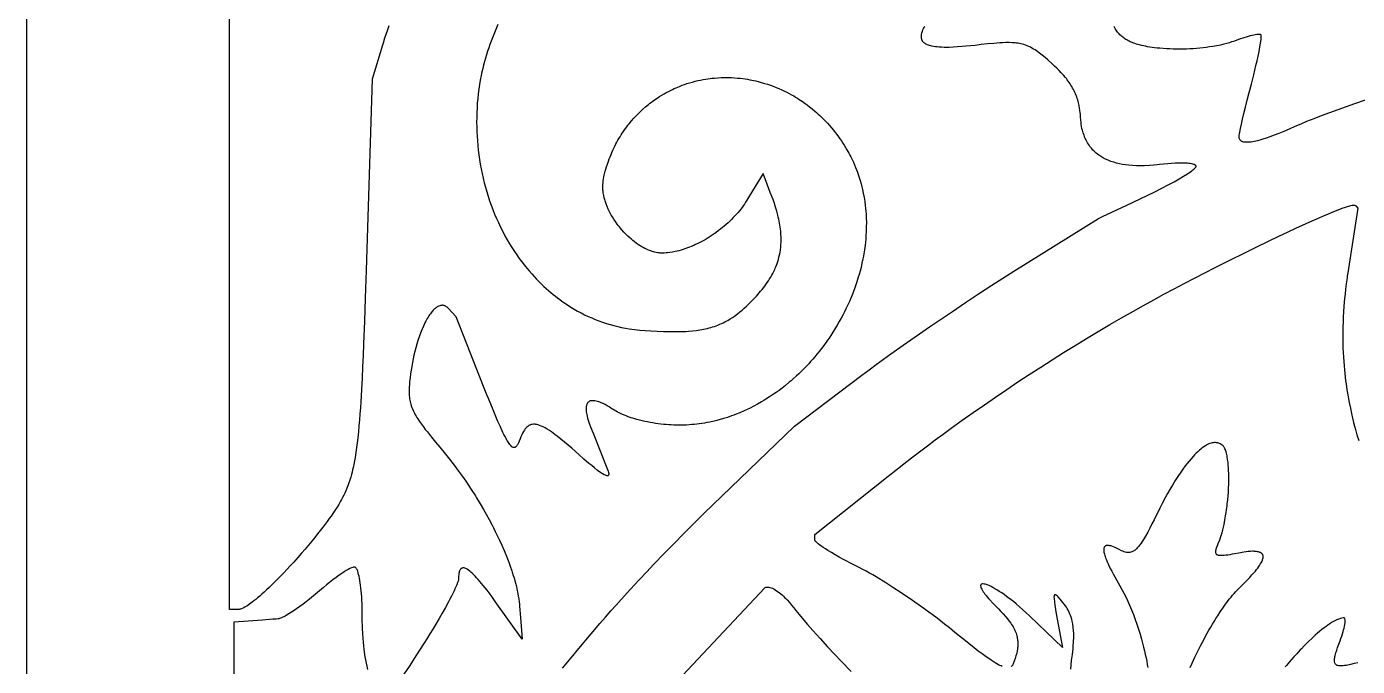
# Model space of a CAD drawing. Extents: x -500 to 500, y -1000 to 1000.
# Drawn here: x -500 to -171.7, y 243.2 to 400.9 of the extents above; entities that cross this region are included whole.
import ezdxf

# ---------------------------------------------------------------- set-up
doc = ezdxf.new("R2010")
doc.units = 0
doc.layers.add('APS_GEOMETR_', color=18, linetype='CONTINUOUS')

msp = doc.modelspace()

# ---------------------------------------------------------------- linework, layer by layer
at = {"layer": 'APS_GEOMETR_'}
msp.add_lwpolyline([(-500, -1000), (500, -1000), (500, 1000), (-500, 1000)], close=True, dxfattribs=at)
for points in [[(-410.64, 401.15), (-411.05, 399.95), (-411.68, 398.07), (-412.06, 396.86), (-412.21, 396.36), (-414.72, 387.99), (-416.21, 340.9), (-416.44, 333.94), (-416.64, 328.3), (-416.85, 322.67), (-416.96, 319.86), (-417.09, 317.04), (-417.23, 314.23), (-417.38, 311.41), (-417.56, 308.44), (-417.66, 306.95), (-417.76, 305.47), (-417.87, 303.98), (-418, 302.5), (-418.14, 301.02), (-418.29, 299.54), (-418.43, 298.32), (-418.59, 297.1), (-418.76, 295.88), (-418.95, 294.66), (-419.17, 293.45), (-419.29, 292.85), (-419.42, 292.24), (-419.56, 291.65), (-419.7, 291.05), (-419.86, 290.46), (-420.03, 289.86), (-420.26, 289.11), (-420.5, 288.4), (-420.75, 287.72), (-421, 287.07), (-421.25, 286.46), (-421.51, 285.89), (-421.77, 285.34), (-422.03, 284.83), (-422.28, 284.35), (-422.53, 283.91), (-423, 283.11), (-423.42, 282.42), (-423.79, 281.86), (-424.49, 280.82), (-424.9, 280.23), (-425.34, 279.6), (-425.83, 278.92), (-426.36, 278.2), (-426.93, 277.45), (-427.54, 276.65), (-428.2, 275.81), (-428.9, 274.93), (-429.65, 274.02), (-430.44, 273.06), (-431.28, 272.07), (-432.16, 271.05), (-433.1, 269.99), (-434.08, 268.89), (-434.94, 267.96), (-435.76, 267.07), (-436.57, 266.22), (-437.34, 265.42), (-438.09, 264.66), (-438.81, 263.94), (-439.5, 263.26), (-440.16, 262.63), (-440.79, 262.04), (-441.39, 261.48), (-441.96, 260.97), (-442.5, 260.5), (-443.01, 260.07), (-443.48, 259.67), (-443.92, 259.32), (-444.33, 259), (-445, 258.5), (-445.35, 258.25), (-445.7, 258.02), (-446.06, 257.8), (-446.43, 257.6), (-446.81, 257.43), (-447.01, 257.35), (-447.21, 257.28), (-447.36, 257.24), (-447.52, 257.21), (-447.68, 257.19), (-447.84, 257.18), (-448.17, 257.18), (-448.5, 257.18), (-449.92, 257.19), (-449.92, 458.35)], [(-383.72, 401.45), (-384.08, 400.64), (-384.42, 399.83), (-384.76, 399.01), (-385.08, 398.19), (-385.4, 397.36), (-385.7, 396.53), (-385.99, 395.7), (-386.26, 394.86), (-386.53, 394.02), (-386.78, 393.18), (-387.02, 392.33), (-387.24, 391.48), (-387.46, 390.63), (-387.65, 389.77), (-387.84, 388.91), (-388.06, 387.78), (-388.25, 386.64), (-388.42, 385.5), (-388.57, 384.35), (-388.7, 383.2), (-388.8, 382.04), (-388.87, 380.88), (-388.93, 379.72), (-388.96, 378.56), (-388.97, 377.4), (-388.96, 376.24), (-388.92, 375.08), (-388.87, 373.92), (-388.79, 372.77), (-388.69, 371.62), (-388.57, 370.47), (-388.43, 369.32), (-388.27, 368.17), (-388.08, 367.02), (-387.87, 365.87), (-387.64, 364.73), (-387.38, 363.59), (-387.1, 362.46), (-386.81, 361.33), (-386.48, 360.21), (-386.14, 359.1), (-385.77, 357.99), (-385.39, 356.9), (-384.98, 355.81), (-384.54, 354.73), (-384.09, 353.66), (-383.61, 352.6), (-383.08, 351.49), (-382.54, 350.41), (-381.98, 349.37), (-381.42, 348.36), (-380.84, 347.38), (-380.25, 346.43), (-379.66, 345.52), (-379.06, 344.63), (-378.46, 343.78), (-377.85, 342.96), (-377.24, 342.17), (-376.62, 341.41), (-376.01, 340.68), (-375.39, 339.97), (-374.78, 339.3), (-374.17, 338.65), (-373.57, 338.03), (-372.97, 337.44), (-372.37, 336.88), (-371.78, 336.34), (-371.2, 335.83), (-370.64, 335.34), (-370.08, 334.87), (-369.53, 334.44), (-368.99, 334.02), (-368.47, 333.63), (-367.97, 333.26), (-367.48, 332.92), (-366.56, 332.29), (-365.71, 331.75), (-364.89, 331.26), (-364.05, 330.78), (-363.2, 330.33), (-362.34, 329.89), (-361.47, 329.48), (-360.58, 329.08), (-359.69, 328.71), (-358.79, 328.36), (-357.88, 328.03), (-356.96, 327.73), (-356.03, 327.45), (-355.1, 327.19), (-354.17, 326.95), (-353.23, 326.75), (-352.28, 326.56), (-351.34, 326.4), (-350.68, 326.31), (-350.01, 326.23), (-349.35, 326.16), (-348.69, 326.1), (-347.36, 326), (-346.03, 325.91), (-344.4, 325.83), (-342.9, 325.77), (-341.53, 325.74), (-340.29, 325.73), (-339.18, 325.73), (-338.21, 325.75), (-337.37, 325.79), (-336.66, 325.83), (-335.74, 325.91), (-334.81, 326.01), (-334.35, 326.08), (-333.9, 326.15), (-333.44, 326.22), (-332.98, 326.31), (-332.53, 326.4), (-332.08, 326.51), (-331.63, 326.62), (-331.18, 326.74), (-330.74, 326.88), (-330.3, 327.02), (-329.86, 327.17), (-329.43, 327.34), (-328.98, 327.53), (-328.54, 327.72), (-328.13, 327.91), (-327.74, 328.11), (-327.38, 328.3), (-327.03, 328.5), (-326.4, 328.88), (-325.85, 329.24), (-325.37, 329.57), (-324.63, 330.13), (-324.06, 330.58), (-323.49, 331.05), (-322.94, 331.53), (-322.4, 332.02), (-321.87, 332.52), (-321.34, 333.03), (-320.83, 333.55), (-320.32, 334.08), (-319.96, 334.47), (-319.6, 334.86), (-319.25, 335.27), (-318.9, 335.67), (-318.56, 336.09), (-318.22, 336.51), (-317.9, 336.93), (-317.58, 337.37), (-317.27, 337.81), (-316.97, 338.25), (-316.69, 338.7), (-316.41, 339.16), (-316.14, 339.62), (-315.89, 340.09), (-315.65, 340.57), (-315.43, 341.05), (-315.29, 341.37), (-315.14, 341.72), (-314.99, 342.12), (-314.83, 342.55), (-314.67, 343.02), (-314.52, 343.52), (-314.38, 344.06), (-314.24, 344.64), (-314.12, 345.25), (-314.02, 345.89), (-313.94, 346.57), (-313.88, 347.29), (-313.86, 347.66), (-313.85, 348.03), (-313.85, 348.42), (-313.85, 348.81), (-313.86, 349.21), (-313.88, 349.62), (-313.91, 350.04), (-313.95, 350.47), (-314.01, 350.97), (-314.07, 351.47), (-314.15, 351.97), (-314.23, 352.46), (-314.33, 352.96), (-314.43, 353.45), (-314.54, 353.95), (-314.66, 354.44), (-314.92, 355.41), (-315.21, 356.38), (-315.52, 357.34), (-315.85, 358.3), (-316.51, 360.06), (-317.18, 361.83), (-318.28, 364.71), (-320.87, 360.43), (-322.28, 358.14), (-322.6, 357.63), (-322.89, 357.19), (-323.19, 356.77), (-323.5, 356.34), (-323.82, 355.93), (-324.15, 355.52), (-324.48, 355.12), (-324.83, 354.72), (-325.18, 354.33), (-325.65, 353.83), (-326.08, 353.4), (-326.51, 352.98), (-326.95, 352.57), (-327.4, 352.17), (-327.86, 351.77), (-328.32, 351.39), (-328.79, 351.01), (-329.27, 350.63), (-329.96, 350.12), (-330.4, 349.81), (-330.82, 349.53), (-331.63, 349), (-332.38, 348.54), (-333.08, 348.15), (-333.7, 347.81), (-334.26, 347.53), (-335.16, 347.09), (-335.41, 346.97), (-336.01, 346.72), (-336.44, 346.55), (-336.96, 346.35), (-337.58, 346.13), (-338.29, 345.89), (-338.53, 345.82), (-339.11, 345.66), (-339.53, 345.56), (-340.03, 345.45), (-340.63, 345.33), (-341.31, 345.22), (-341.78, 345.16), (-342.25, 345.13), (-342.72, 345.1), (-343.19, 345.09), (-343.34, 345.09), (-343.71, 345.11), (-343.97, 345.14), (-344.28, 345.18), (-344.64, 345.24), (-345.06, 345.33), (-345.24, 345.37), (-345.67, 345.51), (-345.98, 345.61), (-346.35, 345.75), (-346.77, 345.92), (-347.24, 346.13), (-347.44, 346.22), (-347.89, 346.46), (-348.21, 346.65), (-348.59, 346.88), (-349.02, 347.16), (-349.51, 347.49), (-350.07, 347.91), (-350.41, 348.18), (-350.79, 348.5), (-351.21, 348.87), (-351.66, 349.28), (-352.14, 349.75), (-352.66, 350.27), (-353.17, 350.84), (-353.48, 351.2), (-353.76, 351.56), (-354.03, 351.9), (-354.29, 352.23), (-354.74, 352.87), (-355.13, 353.46), (-355.46, 354), (-355.74, 354.48), (-356.17, 355.26), (-356.49, 355.92), (-356.78, 356.59), (-357.04, 357.27), (-357.28, 357.96), (-357.37, 358.29), (-357.49, 358.73), (-357.61, 359.29), (-357.74, 359.97), (-357.78, 360.37), (-357.81, 360.63), (-357.82, 360.92), (-357.83, 361.25), (-357.83, 361.61), (-357.82, 362), (-357.79, 362.43), (-357.73, 362.91), (-357.65, 363.39), (-357.57, 363.87), (-357.47, 364.35), (-357.4, 364.64), (-357.23, 365.31), (-357.09, 365.79), (-356.92, 366.37), (-356.71, 367.03), (-356.45, 367.8), (-356.25, 368.33), (-356.04, 368.87), (-355.82, 369.4), (-355.59, 369.92), (-355.36, 370.45), (-355.12, 370.97), (-354.87, 371.48), (-354.62, 372), (-354.37, 372.45), (-354.12, 372.91), (-353.86, 373.35), (-353.59, 373.8), (-353.32, 374.24), (-353.03, 374.67), (-352.75, 375.1), (-352.45, 375.53), (-351.95, 376.2), (-351.64, 376.61), (-351.33, 377), (-350.73, 377.72), (-350.16, 378.36), (-349.64, 378.93), (-349.15, 379.43), (-348.72, 379.85), (-348.01, 380.52), (-347.3, 381.14), (-346.57, 381.75), (-346.2, 382.04), (-345.82, 382.33), (-345.44, 382.62), (-345.06, 382.89), (-344.45, 383.31), (-343.85, 383.7), (-343.28, 384.06), (-342.72, 384.39), (-342.17, 384.69), (-341.65, 384.97), (-341.15, 385.23), (-340.66, 385.46), (-340.2, 385.67), (-339.76, 385.87), (-338.96, 386.2), (-338.26, 386.47), (-337.66, 386.69), (-337.08, 386.88), (-336.49, 387.07), (-335.75, 387.28), (-335.05, 387.47), (-334.36, 387.63), (-333.7, 387.78), (-333.07, 387.9), (-332.47, 388), (-331.89, 388.09), (-331.34, 388.16), (-330.82, 388.22), (-330.32, 388.27), (-329.43, 388.33), (-328.65, 388.37), (-327.99, 388.39), (-327.03, 388.38), (-326.55, 388.37), (-326.07, 388.36), (-325.34, 388.32), (-324.64, 388.26), (-323.96, 388.2), (-323.32, 388.12), (-322.7, 388.04), (-322.12, 387.95), (-321.56, 387.85), (-321.04, 387.75), (-320.08, 387.54), (-319.24, 387.33), (-317.91, 386.96), (-317.21, 386.73), (-316.5, 386.49), (-315.81, 386.24), (-315.11, 385.97), (-314.39, 385.67), (-313.7, 385.36), (-313.04, 385.06), (-312.42, 384.75), (-311.83, 384.45), (-311.27, 384.14), (-310.75, 383.85), (-310.26, 383.56), (-309.8, 383.27), (-309.37, 383), (-308.6, 382.48), (-307.94, 382.02), (-307.4, 381.62), (-306.86, 381.2), (-306.22, 380.7), (-305.5, 380.09), (-305.11, 379.75), (-304.71, 379.39), (-304.28, 378.99), (-303.84, 378.57), (-303.39, 378.12), (-302.92, 377.64), (-302.44, 377.12), (-301.95, 376.58), (-301.45, 376), (-300.94, 375.39), (-300.48, 374.81), (-300.09, 374.31), (-299.72, 373.79), (-299.35, 373.27), (-298.99, 372.74), (-298.63, 372.21), (-298.29, 371.67), (-297.95, 371.12), (-297.62, 370.57), (-297.14, 369.71), (-296.91, 369.27), (-296.68, 368.83), (-296.34, 368.15), (-296.03, 367.49), (-295.74, 366.85), (-295.48, 366.23), (-295.25, 365.63), (-295.03, 365.06), (-294.83, 364.51), (-294.66, 363.99), (-294.35, 363.02), (-294.11, 362.16), (-293.92, 361.4), (-293.76, 360.77), (-293.57, 359.89), (-293.37, 358.82), (-293.21, 357.83), (-293.09, 356.92), (-293, 356.09), (-292.94, 355.35), (-292.89, 354.7), (-292.84, 353.66), (-292.82, 352.69), (-292.83, 351.51), (-292.86, 350.42), (-292.91, 349.43), (-292.98, 348.54), (-293.06, 347.74), (-293.14, 347.03), (-293.28, 345.92), (-293.44, 344.91), (-293.55, 344.29), (-293.66, 343.69), (-293.9, 342.57), (-294.13, 341.56), (-294.37, 340.64), (-294.59, 339.83), (-294.8, 339.12), (-295.15, 337.99), (-295.39, 337.3), (-295.66, 336.51), (-296.01, 335.58), (-296.43, 334.52), (-296.67, 333.94), (-296.93, 333.32), (-297.22, 332.68), (-297.53, 332), (-297.87, 331.3), (-298.23, 330.56), (-298.62, 329.8), (-299.04, 329), (-299.49, 328.18), (-299.98, 327.34), (-300.64, 326.26), (-301.32, 325.19), (-302.02, 324.13), (-302.38, 323.61), (-302.74, 323.09), (-303.33, 322.3), (-303.9, 321.54), (-304.46, 320.82), (-305.01, 320.15), (-305.54, 319.51), (-306.06, 318.91), (-306.56, 318.34), (-307.05, 317.81), (-307.51, 317.32), (-307.95, 316.86), (-308.77, 316.03), (-309.49, 315.34), (-310.11, 314.76), (-310.88, 314.05), (-311.37, 313.62), (-311.85, 313.22), (-312.75, 312.47), (-313.59, 311.81), (-314.37, 311.23), (-315.07, 310.72), (-315.7, 310.28), (-316.71, 309.61), (-317.58, 309.05), (-318.14, 308.71), (-318.67, 308.39), (-319.69, 307.82), (-320.62, 307.31), (-321.48, 306.88), (-322.26, 306.51), (-322.95, 306.19), (-324.06, 305.71), (-324.96, 305.34), (-325.52, 305.13), (-326.06, 304.93), (-327.09, 304.57), (-328.04, 304.28), (-328.9, 304.03), (-329.68, 303.83), (-330.36, 303.66), (-331.46, 303.41), (-332.17, 303.28), (-332.79, 303.17), (-333.41, 303.07), (-334.03, 302.98), (-334.65, 302.9), (-335.28, 302.84), (-335.9, 302.78), (-336.53, 302.73), (-337.16, 302.68), (-337.86, 302.65), (-338.48, 302.64), (-339.09, 302.64), (-339.71, 302.64), (-340.32, 302.66), (-340.94, 302.69), (-341.55, 302.72), (-342.17, 302.77), (-342.78, 302.82), (-343.54, 302.91), (-344.2, 302.99), (-344.85, 303.09), (-345.51, 303.19), (-346.16, 303.31), (-346.82, 303.44), (-347.47, 303.58), (-348.12, 303.72), (-348.76, 303.87), (-349.46, 304.07), (-350.16, 304.27), (-350.86, 304.49), (-351.55, 304.72), (-352.04, 304.91), (-352.52, 305.1), (-353, 305.3), (-353.47, 305.52), (-353.83, 305.7), (-354.19, 305.89), (-354.54, 306.09), (-354.89, 306.29), (-355.83, 306.88), (-356.31, 307.17), (-356.79, 307.45), (-357.28, 307.71), (-357.78, 307.96), (-358.28, 308.18), (-358.54, 308.29), (-358.8, 308.38), (-359.16, 308.5), (-359.49, 308.58), (-359.81, 308.64), (-360.09, 308.67), (-360.35, 308.68), (-360.58, 308.68), (-360.78, 308.65), (-360.94, 308.61), (-361.13, 308.53), (-361.29, 308.43), (-361.44, 308.32), (-361.56, 308.19), (-361.66, 308.04), (-361.74, 307.89), (-361.81, 307.73), (-361.86, 307.57), (-361.9, 307.41), (-361.93, 307.25), (-361.96, 306.94), (-361.96, 306.68), (-361.96, 306.47), (-361.94, 306.24), (-361.91, 305.95), (-361.86, 305.63), (-361.79, 305.26), (-361.7, 304.86), (-361.59, 304.41), (-361.45, 303.92), (-361.29, 303.4), (-361.1, 302.86), (-360.86, 302.22), (-360.26, 300.65), (-358.53, 296.34), (-357.32, 293.34), (-356.67, 291.72), (-356.54, 291.33), (-356.41, 290.94), (-356.38, 290.76), (-356.37, 290.58), (-356.38, 290.47), (-356.4, 290.37), (-356.41, 290.34), (-356.44, 290.29), (-356.51, 290.23), (-356.56, 290.2), (-356.62, 290.17), (-356.75, 290.16), (-356.88, 290.18), (-357.19, 290.29), (-357.49, 290.42), (-357.9, 290.66), (-358.31, 290.91), (-359.12, 291.5), (-359.91, 292.1), (-360.59, 292.66), (-361.26, 293.22), (-362.5, 294.3), (-363.74, 295.38), (-365.51, 296.94), (-366.4, 297.71), (-367.29, 298.47), (-368.2, 299.22), (-369.12, 299.95), (-369.59, 300.3), (-370.06, 300.65), (-370.54, 300.99), (-371.03, 301.32), (-371.57, 301.67), (-372.08, 301.97), (-372.56, 302.22), (-373.01, 302.43), (-373.42, 302.59), (-373.79, 302.71), (-374.11, 302.8), (-374.39, 302.85), (-374.55, 302.86), (-374.75, 302.87), (-374.98, 302.86), (-375.23, 302.83), (-375.36, 302.81), (-375.5, 302.77), (-375.65, 302.73), (-375.79, 302.67), (-375.94, 302.61), (-376.08, 302.53), (-376.23, 302.43), (-376.38, 302.32), (-376.55, 302.17), (-376.75, 301.97), (-376.96, 301.72), (-377.17, 301.43), (-377.4, 301.09), (-377.62, 300.7), (-377.84, 300.26), (-378.06, 299.77), (-378.27, 299.25), (-378.48, 298.73), (-378.64, 298.33), (-378.82, 297.94), (-378.89, 297.81), (-378.97, 297.68), (-379.06, 297.55), (-379.15, 297.43), (-379.28, 297.32), (-379.41, 297.21), (-379.45, 297.19), (-379.55, 297.16), (-379.62, 297.14), (-379.71, 297.13), (-379.81, 297.14), (-379.92, 297.15), (-380.1, 297.24), (-380.27, 297.34), (-380.54, 297.61), (-380.8, 297.9), (-380.96, 298.12), (-381.12, 298.35), (-381.27, 298.58), (-381.42, 298.82), (-381.7, 299.33), (-381.97, 299.83), (-382.23, 300.34), (-382.49, 300.86), (-383.12, 302.21), (-383.73, 303.58), (-384.91, 306.39), (-386.06, 309.21), (-386.43, 310.12), (-387.1, 311.81), (-394.06, 329.39), (-395.97, 331.48), (-396.1, 331.61), (-396.24, 331.73), (-396.38, 331.84), (-396.53, 331.94), (-396.69, 332.03), (-396.85, 332.1), (-397.02, 332.16), (-397.19, 332.2), (-397.3, 332.21), (-397.41, 332.22), (-397.64, 332.2), (-397.86, 332.16), (-398.08, 332.1), (-398.3, 332.02), (-398.51, 331.92), (-398.71, 331.8), (-398.9, 331.68), (-399.03, 331.57), (-399.18, 331.45), (-399.33, 331.32), (-399.49, 331.16), (-399.66, 330.99), (-399.83, 330.8), (-400.01, 330.59), (-400.2, 330.37), (-400.38, 330.12), (-400.57, 329.86), (-400.76, 329.58), (-400.95, 329.28), (-401.15, 328.96), (-401.34, 328.63), (-401.53, 328.27), (-401.72, 327.9), (-401.93, 327.48), (-402.12, 327.05), (-402.5, 326.2), (-402.85, 325.33), (-403.17, 324.45), (-403.47, 323.56), (-403.75, 322.66), (-404, 321.75), (-404.24, 320.84), (-404.45, 319.92), (-404.65, 319), (-404.83, 318.07), (-404.99, 317.14), (-405.14, 316.21), (-405.27, 315.28), (-405.39, 314.35), (-405.5, 313.42), (-405.56, 312.71), (-405.61, 312), (-405.64, 311.29), (-405.64, 310.94), (-405.63, 310.58), (-405.62, 310.22), (-405.59, 309.87), (-405.56, 309.52), (-405.51, 309.17), (-405.46, 308.82), (-405.39, 308.47), (-405.32, 308.13), (-405.23, 307.79), (-405.11, 307.41), (-404.98, 307.03), (-404.83, 306.66), (-404.67, 306.3), (-404.5, 305.94), (-404.32, 305.58), (-404.13, 305.23), (-403.93, 304.88), (-403.72, 304.54), (-403.51, 304.2), (-403.06, 303.53), (-402.59, 302.88), (-402.12, 302.24), (-401.63, 301.6), (-401.13, 300.97), (-400.12, 299.72), (-399.1, 298.48), (-398.06, 297.25), (-396.63, 295.51), (-395.65, 294.27), (-395.05, 293.49), (-394.48, 292.74), (-393.42, 291.32), (-392.48, 290), (-391.64, 288.8), (-390.91, 287.71), (-390.28, 286.75), (-389.29, 285.2), (-389, 284.74), (-388.32, 283.62), (-387.84, 282.81), (-387.27, 281.83), (-386.62, 280.69), (-385.88, 279.37), (-385.23, 278.12), (-384.82, 277.33), (-384.37, 276.44), (-383.88, 275.43), (-383.35, 274.3), (-382.78, 273.06), (-382.18, 271.71), (-382.01, 271.31), (-381.62, 270.35), (-381.36, 269.66), (-381.04, 268.83), (-380.69, 267.85), (-380.3, 266.73), (-380.18, 266.39), (-379.93, 265.56), (-379.75, 264.97), (-379.55, 264.25), (-379.33, 263.41), (-379.08, 262.44), (-379.02, 262.17), (-378.88, 261.51), (-378.79, 261.03), (-378.69, 260.46), (-378.59, 259.79), (-378.48, 259.02), (-378.43, 258.59), (-378.38, 258.04), (-378.15, 255.18), (-377.73, 249.87), (-384.36, 259.18), (-385.41, 260.61), (-386.39, 261.91), (-386.86, 262.52), (-387.32, 263.09), (-387.76, 263.62), (-388.18, 264.12), (-388.59, 264.59), (-388.98, 265.03), (-389.35, 265.42), (-389.71, 265.79), (-390.06, 266.12), (-390.38, 266.41), (-390.69, 266.67), (-390.99, 266.89), (-391.31, 267.11), (-391.49, 267.21), (-391.67, 267.3), (-391.85, 267.37), (-392.04, 267.42), (-392.13, 267.43), (-392.22, 267.44), (-392.32, 267.44), (-392.41, 267.43), (-392.53, 267.41), (-392.63, 267.37), (-392.72, 267.33), (-392.8, 267.27), (-392.87, 267.21), (-392.94, 267.14), (-393.04, 266.99), (-393.12, 266.83), (-393.18, 266.68), (-393.26, 266.44), (-393.3, 266.27), (-393.33, 266.1), (-393.38, 265.75), (-393.41, 265.39), (-393.41, 265.04), (-393.43, 264.77), (-393.47, 264.5), (-393.56, 264.15), (-393.67, 263.81), (-393.88, 263.3), (-394.09, 262.8), (-394.31, 262.3), (-394.53, 261.8), (-394.87, 261.11), (-395.21, 260.43), (-395.56, 259.75), (-395.91, 259.07), (-396.67, 257.68), (-397.45, 256.3), (-398.24, 254.93), (-399.03, 253.56), (-399.76, 252.35), (-400.49, 251.15), (-401.23, 249.96), (-401.98, 248.77), (-403.78, 245.96), (-405.6, 243.15), (-406.91, 241.19)], [(-367.78, 242.7), (-365.66, 245.29), (-363.78, 247.56), (-360.74, 251.16), (-358.55, 253.72), (-357.17, 255.3), (-355.84, 256.81), (-354.56, 258.25), (-353.33, 259.63), (-351.01, 262.18), (-348.9, 264.47), (-347, 266.51), (-345.32, 268.29), (-342.61, 271.11), (-340.27, 273.5), (-337.92, 275.88), (-335.41, 278.36), (-332.88, 280.83), (-310.57, 302.39), (-293.92, 314.99), (-292.15, 316.31), (-290.36, 317.63), (-288.57, 318.93), (-286.78, 320.23), (-283.75, 322.36), (-281.85, 323.69), (-279.68, 325.2), (-277.25, 326.87), (-274.56, 328.71), (-271.59, 330.72), (-268.36, 332.89), (-265.11, 335.02), (-261.85, 337.15), (-259.14, 338.88), (-256.42, 340.6), (-235.56, 353.62), (-234.59, 354.09), (-232.26, 355.18), (-228.58, 356.91), (-223.57, 359.29), (-221.65, 360.22), (-219.9, 361.1), (-218.32, 361.93), (-216.9, 362.7), (-215.64, 363.41), (-214.55, 364.06), (-213.62, 364.65), (-213.22, 364.91), (-212.85, 365.16), (-212.54, 365.39), (-212.27, 365.6), (-212.05, 365.79), (-211.87, 365.95), (-211.63, 366.19), (-211.54, 366.31), (-211.51, 366.37), (-211.48, 366.47), (-211.48, 366.53), (-211.49, 366.59), (-211.51, 366.65), (-211.55, 366.7), (-211.6, 366.76), (-211.67, 366.81), (-211.74, 366.85), (-211.83, 366.9), (-212.04, 366.98), (-212.29, 367.05), (-212.57, 367.11), (-212.89, 367.16), (-213.23, 367.2), (-213.6, 367.23), (-214.05, 367.26), (-214.57, 367.28), (-215.19, 367.28), (-215.88, 367.27), (-216.65, 367.25), (-217.51, 367.2), (-218.45, 367.12), (-219.47, 367.03), (-220.46, 366.91), (-221.07, 366.85), (-221.9, 366.77), (-222.93, 366.69), (-224.17, 366.63), (-225.15, 366.62), (-226.14, 366.63), (-227.12, 366.68), (-228.1, 366.75), (-228.86, 366.85), (-229.62, 366.97), (-230.37, 367.11), (-231.12, 367.28), (-231.8, 367.49), (-232.47, 367.72), (-233.13, 367.97), (-233.78, 368.25), (-234.31, 368.53), (-234.83, 368.84), (-235.33, 369.16), (-235.82, 369.52), (-236.08, 369.73), (-236.39, 370), (-236.73, 370.33), (-236.91, 370.51), (-237.09, 370.71), (-237.28, 370.93), (-237.47, 371.16), (-237.66, 371.42), (-237.86, 371.69), (-238.05, 371.97), (-238.24, 372.28), (-238.43, 372.61), (-238.61, 372.96), (-238.88, 373.55), (-239.12, 374.15), (-239.33, 374.76), (-239.51, 375.38), (-239.62, 375.86), (-239.71, 376.35), (-239.79, 376.83), (-239.86, 377.32), (-239.92, 377.96), (-239.97, 378.6), (-240.02, 379.32), (-240.06, 379.77), (-240.12, 380.28), (-240.2, 380.85), (-240.32, 381.47), (-240.39, 381.8), (-240.47, 382.14), (-240.57, 382.5), (-240.68, 382.87), (-240.8, 383.25), (-240.93, 383.62), (-241.07, 383.99), (-241.23, 384.36), (-241.39, 384.72), (-241.56, 385.08), (-241.74, 385.44), (-241.93, 385.79), (-242.13, 386.14), (-242.34, 386.48), (-242.55, 386.82), (-242.77, 387.15), (-243, 387.48), (-243.24, 387.8), (-243.48, 388.12), (-243.72, 388.43), (-244.22, 389.01), (-244.73, 389.58), (-245.26, 390.14), (-245.8, 390.68), (-246.36, 391.21), (-246.92, 391.72), (-248.07, 392.74), (-248.74, 393.31), (-249.42, 393.88), (-249.77, 394.16), (-250.12, 394.43), (-250.48, 394.69), (-250.84, 394.94), (-251.21, 395.19), (-251.58, 395.42), (-251.96, 395.64), (-252.35, 395.85), (-252.74, 396.04), (-253.14, 396.22), (-253.55, 396.38), (-253.97, 396.51), (-254.32, 396.61), (-254.68, 396.7), (-255.04, 396.78), (-255.4, 396.84), (-255.77, 396.89), (-256.14, 396.93), (-256.51, 396.96), (-256.88, 396.99), (-257.62, 397.01), (-258.37, 397), (-259.11, 396.98), (-259.85, 396.94), (-260.62, 396.89), (-261.39, 396.82), (-262.93, 396.68), (-264.47, 396.51), (-266.01, 396.33), (-268.25, 396.1), (-269.29, 396.02), (-270.33, 395.94), (-271.38, 395.88), (-272.42, 395.84), (-273.04, 395.83), (-273.65, 395.84), (-274.26, 395.85), (-274.87, 395.88), (-275.32, 395.93), (-275.77, 395.98), (-276.22, 396.05), (-276.67, 396.12), (-276.94, 396.19), (-277.21, 396.27), (-277.47, 396.35), (-277.73, 396.45), (-277.93, 396.55), (-278.13, 396.65), (-278.32, 396.77), (-278.5, 396.89), (-278.59, 396.96), (-278.68, 397.04), (-278.79, 397.15), (-278.9, 397.3), (-279.01, 397.49), (-279.07, 397.6), (-279.12, 397.72), (-279.17, 397.86), (-279.21, 398), (-279.24, 398.19), (-279.25, 398.38), (-279.25, 398.57), (-279.24, 398.75), (-279.2, 399.03), (-279.14, 399.3), (-279.07, 399.57), (-278.98, 399.84), (-278.86, 400.15), (-278.72, 400.46), (-278.58, 400.76), (-278.42, 401.06)], [(-169.74, 382.84), (-172.38, 381.91), (-176.49, 380.43), (-180.6, 378.92), (-182.41, 378.22), (-184.21, 377.51), (-185.65, 376.91), (-187.09, 376.28), (-188.51, 375.65), (-189.85, 375.08), (-191.08, 374.58), (-192.21, 374.14), (-193.24, 373.77), (-194.17, 373.44), (-194.99, 373.18), (-195.7, 372.97), (-196.31, 372.81), (-196.7, 372.71), (-197.1, 372.62), (-197.5, 372.55), (-197.9, 372.48), (-198.3, 372.44), (-198.7, 372.41), (-199.1, 372.42), (-199.3, 372.43), (-199.49, 372.45), (-199.56, 372.46), (-199.71, 372.48), (-199.92, 372.53), (-200.03, 372.57), (-200.15, 372.62), (-200.27, 372.68), (-200.39, 372.76), (-200.5, 372.86), (-200.6, 372.97), (-200.69, 373.1), (-200.77, 373.25), (-200.82, 373.43), (-200.86, 373.63), (-200.87, 373.73), (-200.87, 373.85), (-200.84, 374.14), (-200.79, 374.51), (-200.71, 374.95), (-200.52, 375.85), (-200.29, 376.92), (-200, 378.15), (-199.67, 379.55), (-199.29, 381.11), (-198.85, 382.84), (-198.37, 384.73), (-197.83, 386.78), (-197.25, 389.05), (-196.69, 391.33), (-196.43, 392.49), (-196.18, 393.65), (-195.93, 394.81), (-195.7, 395.98), (-195.55, 396.87), (-195.43, 397.77), (-195.4, 398.23), (-195.38, 398.68), (-195.4, 398.78), (-195.42, 398.89), (-195.46, 398.93), (-195.49, 398.96), (-195.6, 399), (-195.71, 399.03), (-195.93, 399.04), (-196.16, 399.03), (-196.52, 398.98), (-196.88, 398.92), (-197.24, 398.86), (-197.6, 398.78), (-198.11, 398.65), (-198.63, 398.52), (-199.14, 398.37), (-199.65, 398.21), (-200.72, 397.84), (-201.79, 397.46), (-202.2, 397.32), (-202.69, 397.16), (-203.26, 396.98), (-203.91, 396.79), (-204.64, 396.6), (-205.45, 396.41), (-206.35, 396.22), (-207.33, 396.05), (-208.14, 395.93), (-208.95, 395.81), (-209.76, 395.72), (-210.58, 395.63), (-211.39, 395.56), (-212.21, 395.5), (-213.03, 395.45), (-213.85, 395.42), (-214.67, 395.4), (-215.49, 395.39), (-216.31, 395.39), (-217.13, 395.41), (-217.95, 395.44), (-218.77, 395.48), (-219.59, 395.53), (-220.4, 395.6), (-221.07, 395.66), (-221.7, 395.73), (-222.31, 395.82), (-222.9, 395.91), (-223.45, 396), (-223.98, 396.1), (-224.48, 396.21), (-224.95, 396.32), (-225.4, 396.43), (-225.81, 396.54), (-226.2, 396.66), (-226.56, 396.78), (-226.9, 396.89), (-227.2, 397.01), (-227.48, 397.12), (-227.73, 397.23), (-228, 397.36), (-228.27, 397.5), (-228.53, 397.65), (-228.8, 397.81), (-229.05, 397.97), (-229.3, 398.15), (-229.55, 398.34), (-229.78, 398.53), (-230.01, 398.73), (-230.24, 398.94), (-230.45, 399.16), (-230.66, 399.39), (-230.85, 399.62), (-231.04, 399.86), (-231.21, 400.11), (-231.37, 400.36), (-231.54, 400.65), (-231.72, 401)], [(-259.28, 243.13), (-259.57, 243.25), (-259.87, 243.39), (-260.21, 243.56), (-260.6, 243.78), (-261.04, 244.04), (-261.52, 244.34), (-262.05, 244.68), (-262.63, 245.06), (-263.24, 245.49), (-264.24, 246.21), (-265.22, 246.94), (-266.19, 247.69), (-267.15, 248.45), (-269.06, 249.99), (-270.96, 251.54), (-272.31, 252.62), (-273.5, 253.56), (-275.37, 255.02), (-276.57, 255.92), (-277.08, 256.3), (-278.66, 257.44), (-280.04, 258.43), (-282.23, 259.96), (-283.63, 260.91), (-284.22, 261.3), (-286.27, 262.64), (-287.98, 263.73), (-290.39, 265.22), (-291.2, 265.7), (-292.02, 266.16), (-292.83, 266.62), (-293.65, 267.06), (-294.77, 267.63), (-296.7, 268.61), (-297.65, 269.1), (-298.61, 269.61), (-299.55, 270.12), (-300.49, 270.65), (-301.42, 271.2), (-302.34, 271.75), (-302.92, 272.11), (-303.44, 272.45), (-303.91, 272.77), (-304.32, 273.07), (-304.68, 273.35), (-304.99, 273.61), (-305.24, 273.85), (-305.34, 273.97), (-305.43, 274.08), (-305.46, 274.13), (-305.48, 274.18), (-305.5, 274.3), (-305.51, 274.42), (-305.51, 274.55), (-305.53, 275.65), (-287.44, 290.05), (-285.52, 291.56), (-283.6, 293.07), (-281.66, 294.56), (-279.72, 296.05), (-277.77, 297.53), (-275.81, 298.99), (-273.85, 300.44), (-271.87, 301.88), (-269.16, 303.84), (-266.44, 305.77), (-263.7, 307.69), (-260.95, 309.58), (-258.18, 311.46), (-255.41, 313.32), (-252.61, 315.16), (-249.81, 316.98), (-246.99, 318.78), (-244.16, 320.56), (-241.32, 322.31), (-238.47, 324.05), (-235.6, 325.77), (-232.72, 327.46), (-229.83, 329.14), (-226.93, 330.79), (-224.43, 332.19), (-221.93, 333.56), (-219.42, 334.92), (-216.89, 336.27), (-214.37, 337.6), (-211.83, 338.92), (-209.29, 340.22), (-206.74, 341.52), (-203.01, 343.39), (-199.58, 345.1), (-196.44, 346.65), (-193.59, 348.03), (-191.04, 349.25), (-188.79, 350.32), (-186.84, 351.23), (-185.19, 351.99), (-183.37, 352.81), (-181.7, 353.55), (-180.16, 354.22), (-178.77, 354.81), (-177.52, 355.33), (-176.41, 355.76), (-175.45, 356.13), (-174.63, 356.41), (-173.88, 356.65), (-173.55, 356.75), (-173.25, 356.83), (-172.97, 356.88), (-172.73, 356.92), (-172.52, 356.93), (-172.35, 356.92), (-172.27, 356.89), (-172.2, 356.85), (-172.08, 356.73), (-171.56, 356.2), (-173.55, 343.42), (-174.04, 340.22), (-174.17, 339.37), (-174.23, 338.95), (-174.42, 337.51), (-174.59, 336.18), (-174.72, 334.96), (-174.83, 333.87), (-175, 332.02), (-175.1, 330.63), (-175.17, 329.3), (-175.22, 328.07), (-175.26, 326.95), (-175.28, 325.94), (-175.29, 324.24), (-175.27, 322.96), (-175.23, 321.73), (-175.18, 320.54), (-175.12, 319.4), (-175.05, 318.32), (-174.96, 317.28), (-174.87, 316.29), (-174.78, 315.35), (-174.68, 314.46), (-174.57, 313.62), (-174.47, 312.83), (-174.26, 311.39), (-174.05, 310.16), (-173.87, 309.12), (-173.69, 308.21), (-173.4, 306.81), (-173.12, 305.54), (-172.85, 304.38), (-172.59, 303.33), (-172.35, 302.4), (-172.13, 301.58), (-171.77, 300.28), (-171.33, 298.83)], [(-212.94, 242.86), (-212.47, 243.92), (-211.76, 245.43), (-211.04, 246.93), (-210.28, 248.42), (-209.51, 249.9), (-209.11, 250.63), (-208.7, 251.36), (-208.29, 252.09), (-207.87, 252.81), (-207.44, 253.53), (-207.01, 254.24), (-206.57, 254.95), (-206.12, 255.65), (-205.5, 256.6), (-204.87, 257.54), (-204.21, 258.46), (-203.88, 258.92), (-203.53, 259.37), (-203.19, 259.81), (-202.83, 260.25), (-202.47, 260.69), (-202.1, 261.12), (-201.73, 261.54), (-201.34, 261.95), (-200.95, 262.36), (-200.55, 262.76), (-199.33, 263.95), (-198.78, 264.53), (-198.23, 265.11), (-197.69, 265.7), (-197.15, 266.3), (-196.85, 266.66), (-196.55, 267.03), (-196.27, 267.4), (-195.99, 267.78), (-195.8, 268.07), (-195.62, 268.36), (-195.45, 268.65), (-195.28, 268.95), (-195.2, 269.13), (-195.12, 269.31), (-195.06, 269.5), (-195, 269.69), (-194.95, 269.96), (-194.93, 270.25), (-194.95, 270.43), (-194.99, 270.58), (-195.04, 270.71), (-195.1, 270.81), (-195.21, 270.95), (-195.26, 271), (-195.36, 271.08), (-195.47, 271.15), (-195.58, 271.22), (-195.7, 271.27), (-195.9, 271.34), (-196.11, 271.4), (-196.32, 271.44), (-196.53, 271.48), (-196.78, 271.5), (-197.02, 271.52), (-197.27, 271.53), (-197.52, 271.53), (-198.07, 271.49), (-198.61, 271.45), (-199.15, 271.39), (-199.69, 271.32), (-200.91, 271.1), (-202.01, 270.89), (-202.56, 270.79), (-203.11, 270.7), (-203.62, 270.62), (-204.1, 270.55), (-204.53, 270.51), (-204.93, 270.48), (-205.28, 270.47), (-205.59, 270.48), (-205.85, 270.52), (-205.97, 270.54), (-206.07, 270.57), (-206.2, 270.63), (-206.31, 270.7), (-206.4, 270.78), (-206.47, 270.86), (-206.53, 270.95), (-206.57, 271.05), (-206.6, 271.14), (-206.62, 271.24), (-206.63, 271.42), (-206.62, 271.57), (-206.59, 271.73), (-206.55, 271.95), (-206.49, 272.16), (-206.42, 272.38), (-206.34, 272.59), (-206.17, 273), (-206, 273.42), (-205.61, 274.37), (-205.26, 275.41), (-205.07, 276.1), (-204.88, 276.79), (-204.71, 277.48), (-204.56, 278.17), (-204.35, 279.29), (-204.18, 280.26), (-204.04, 281.1), (-203.94, 281.8), (-203.81, 282.78), (-203.76, 283.19), (-203.66, 284.25), (-203.58, 285.23), (-203.51, 286.13), (-203.47, 286.94), (-203.42, 288.3), (-203.39, 289.32), (-203.4, 290.02), (-203.41, 290.73), (-203.44, 291.44), (-203.47, 292.14), (-203.52, 292.81), (-203.59, 293.48), (-203.68, 294.14), (-203.77, 294.81), (-203.83, 295.12), (-203.9, 295.44), (-203.98, 295.75), (-204.06, 296.05), (-204.15, 296.3), (-204.24, 296.54), (-204.34, 296.78), (-204.45, 297.02), (-204.53, 297.15), (-204.62, 297.28), (-204.71, 297.4), (-204.81, 297.51), (-205.04, 297.72), (-205.29, 297.91), (-205.55, 298.06), (-205.82, 298.19), (-205.96, 298.23), (-206.1, 298.27), (-206.4, 298.33), (-206.7, 298.36), (-206.85, 298.36), (-207, 298.36), (-207.26, 298.32), (-207.52, 298.27), (-207.78, 298.21), (-208.04, 298.13), (-208.33, 298.01), (-208.62, 297.88), (-208.9, 297.73), (-209.18, 297.57), (-209.56, 297.31), (-209.94, 297.04), (-210.3, 296.76), (-210.66, 296.47), (-211.06, 296.1), (-211.46, 295.73), (-211.85, 295.34), (-212.22, 294.94), (-212.72, 294.36), (-213.21, 293.77), (-213.7, 293.18), (-214.17, 292.58), (-214.74, 291.79), (-215.23, 291.09), (-215.97, 289.99), (-216.43, 289.28), (-216.62, 288.98), (-217.31, 287.82), (-217.94, 286.75), (-218.5, 285.76), (-219, 284.86), (-219.81, 283.35), (-220.4, 282.2), (-221.85, 279.28), (-222.36, 278.27), (-222.87, 277.27), (-223.4, 276.27), (-223.96, 275.29), (-224.48, 274.41), (-224.75, 273.97), (-225.03, 273.55), (-225.33, 273.13), (-225.64, 272.73), (-225.81, 272.54), (-225.98, 272.35), (-226.16, 272.17), (-226.34, 272), (-226.52, 271.85), (-226.71, 271.71), (-226.91, 271.58), (-227.12, 271.47), (-227.34, 271.38), (-227.56, 271.31), (-227.78, 271.26), (-228.01, 271.23), (-228.17, 271.23), (-228.33, 271.23), (-228.48, 271.25), (-228.64, 271.27), (-228.94, 271.34), (-229.25, 271.43), (-229.55, 271.55), (-229.84, 271.68), (-230.42, 271.96), (-231.44, 272.46), (-231.86, 272.63), (-232.29, 272.79), (-232.5, 272.85), (-232.72, 272.9), (-232.94, 272.94), (-233.16, 272.98), (-233.28, 272.98), (-233.4, 272.97), (-233.52, 272.96), (-233.64, 272.94), (-233.72, 272.9), (-233.81, 272.86), (-233.89, 272.81), (-233.96, 272.76), (-234.02, 272.69), (-234.08, 272.61), (-234.13, 272.53), (-234.17, 272.45), (-234.2, 272.33), (-234.23, 272.21), (-234.25, 272.09), (-234.25, 271.97), (-234.24, 271.75), (-234.22, 271.52), (-234.19, 271.3), (-234.15, 271.08), (-234.07, 270.79), (-233.99, 270.51), (-233.9, 270.22), (-233.81, 269.94), (-233.61, 269.45), (-233.41, 268.97), (-233.2, 268.48), (-232.98, 268), (-232.64, 267.31), (-232.28, 266.62), (-231.92, 265.94), (-231.55, 265.26), (-230.28, 263.03), (-229.78, 262.14), (-229.3, 261.24), (-228.83, 260.33), (-228.39, 259.41), (-228.13, 258.84), (-227.87, 258.26), (-227.38, 257.09), (-226.91, 255.92), (-226.47, 254.73), (-226.06, 253.53), (-225.66, 252.33), (-225.29, 251.12), (-224.95, 249.9), (-224.68, 248.9), (-224.43, 247.93), (-224.21, 246.99), (-224, 246.1), (-223.82, 245.24), (-223.66, 244.41), (-223.52, 243.63), (-223.39, 242.89)], [(-415.84, 242.41), (-416.01, 243.19), (-416.17, 243.97), (-416.31, 244.75), (-416.45, 245.53), (-416.61, 246.68), (-416.7, 247.4), (-416.8, 248.21), (-416.89, 249.13), (-416.99, 250.14), (-417.07, 251.25), (-417.14, 252.46), (-417.17, 253.3), (-417.19, 254.14), (-417.2, 254.98), (-417.21, 255.82), (-417.21, 256.79), (-417.22, 257.72), (-417.25, 258.61), (-417.28, 259.46), (-417.33, 260.28), (-417.38, 261.05), (-417.44, 261.79), (-417.51, 262.49), (-417.59, 263.15), (-417.67, 263.77), (-417.76, 264.35), (-417.86, 264.89), (-417.97, 265.38), (-418.08, 265.84), (-418.19, 266.26), (-418.31, 266.63), (-418.39, 266.84), (-418.48, 267.03), (-418.57, 267.19), (-418.67, 267.34), (-418.77, 267.46), (-418.87, 267.55), (-418.96, 267.62), (-419.05, 267.65), (-419.15, 267.65), (-419.26, 267.64), (-419.38, 267.61), (-419.53, 267.57), (-419.85, 267.45), (-420.24, 267.27), (-420.64, 267.06), (-421.12, 266.78), (-421.66, 266.45), (-422.26, 266.06), (-422.92, 265.61), (-423.64, 265.09), (-424.43, 264.51), (-425.27, 263.87), (-426.03, 263.26), (-426.78, 262.64), (-428.27, 261.37), (-429.24, 260.55), (-430.23, 259.73), (-431.01, 259.11), (-431.79, 258.51), (-432.59, 257.92), (-433.39, 257.34), (-434.03, 256.91), (-434.67, 256.49), (-435.32, 256.08), (-435.98, 255.69), (-436.25, 255.54), (-436.53, 255.39), (-436.82, 255.26), (-437.1, 255.13), (-437.36, 255.03), (-437.62, 254.94), (-437.79, 254.9), (-437.96, 254.87), (-438.42, 254.83), (-439.28, 254.76), (-441.82, 254.56), (-448.88, 254.05), (-448.88, 78.25)], [(-338.22, 240.9), (-317.88, 262.55), (-317.79, 262.6), (-317.66, 262.66), (-317.49, 262.7), (-317.29, 262.72), (-317.09, 262.72), (-316.87, 262.69), (-316.61, 262.63), (-316.32, 262.54), (-316.01, 262.42), (-315.67, 262.26), (-315.32, 262.06), (-314.95, 261.82), (-314.61, 261.57), (-314.27, 261.31), (-313.94, 261.04), (-313.62, 260.76), (-313.3, 260.47), (-312.99, 260.18), (-312.69, 259.88), (-312.39, 259.57), (-311.81, 258.93), (-311.25, 258.28), (-310.7, 257.62), (-310.18, 256.94), (-309.41, 255.98), (-308.64, 255.03), (-307.35, 253.51), (-306.04, 252), (-304.23, 249.99), (-302.4, 247.99), (-300.62, 246.11), (-299.06, 244.47), (-296.6, 241.91)], [(-242.37, 242.44), (-242.28, 243.53), (-242.17, 244.61), (-241.98, 246.04), (-241.9, 246.78), (-241.83, 247.53), (-241.76, 248.27), (-241.7, 249.02), (-241.68, 249.57), (-241.67, 250.12), (-241.66, 250.67), (-241.67, 251.22), (-241.72, 252.03), (-241.78, 252.71), (-241.9, 253.65), (-242.02, 254.27), (-242.15, 254.79), (-242.36, 255.5), (-242.51, 255.89), (-242.67, 256.28), (-242.84, 256.66), (-243.03, 257.04), (-243.25, 257.41), (-243.48, 257.77), (-243.72, 258.12), (-243.98, 258.47), (-244.99, 259.71), (-245.51, 260.28), (-245.75, 260.51), (-246, 260.72), (-246.1, 260.77), (-246.21, 260.81), (-246.26, 260.81), (-246.32, 260.8), (-246.37, 260.78), (-246.41, 260.75), (-246.45, 260.69), (-246.48, 260.58), (-246.51, 260.47), (-246.53, 260.19), (-246.52, 259.9), (-246.44, 259.07), (-246.32, 258.24), (-245.96, 256.14), (-244.4, 247.77), (-248.48, 251.7), (-252.56, 255.62), (-253.47, 256.48), (-254.27, 257.2), (-255.13, 257.94), (-255.89, 258.58), (-256.55, 259.12), (-257.1, 259.57), (-257.88, 260.17), (-258.21, 260.42), (-258.81, 260.84), (-259.41, 261.25), (-260.02, 261.65), (-260.64, 262.04), (-261.11, 262.31), (-261.58, 262.57), (-262.06, 262.82), (-262.55, 263.06), (-262.98, 263.24), (-263.42, 263.39), (-263.75, 263.45), (-264.09, 263.5), (-264.25, 263.48), (-264.4, 263.44), (-264.48, 263.38), (-264.54, 263.32), (-264.59, 263.25), (-264.61, 263.19), (-264.64, 263.09), (-264.64, 263.04), (-264.61, 262.86), (-264.57, 262.68), (-264.47, 262.42), (-264.35, 262.17), (-264.17, 261.87), (-263.98, 261.57), (-263.78, 261.28), (-263.57, 261), (-263.28, 260.63), (-262.98, 260.27), (-262.67, 259.91), (-262.36, 259.55), (-261.59, 258.75), (-260.82, 257.95), (-260.22, 257.33), (-259.62, 256.71), (-259.04, 256.07), (-258.47, 255.43), (-258.02, 254.89), (-257.6, 254.34), (-257.19, 253.77), (-256.99, 253.48), (-256.8, 253.19), (-256.62, 252.89), (-256.45, 252.59), (-256.29, 252.28), (-256.15, 251.97), (-256.01, 251.65), (-255.89, 251.33), (-255.78, 251), (-255.68, 250.67), (-255.62, 250.41), (-255.57, 250.15), (-255.52, 249.89), (-255.49, 249.62), (-255.47, 249.35), (-255.45, 249.08), (-255.44, 248.81), (-255.44, 248.54), (-255.45, 248.27), (-255.47, 248), (-255.49, 247.73), (-255.53, 247.46), (-255.61, 246.93), (-255.73, 246.41), (-255.9, 245.75), (-256.1, 245.09), (-256.32, 244.44), (-256.56, 243.79), (-256.61, 243.68), (-256.67, 243.57), (-256.73, 243.46), (-256.8, 243.36), (-256.88, 243.26), (-256.97, 243.17), (-257.06, 243.09)], [(-171.59, 244.05), (-172.49, 243.82), (-173.33, 243.61), (-173.73, 243.52), (-174.11, 243.45), (-174.47, 243.38), (-174.82, 243.33), (-175.15, 243.29), (-175.45, 243.27), (-175.74, 243.26), (-176, 243.27), (-176.25, 243.3), (-176.46, 243.34), (-176.66, 243.4), (-176.74, 243.44), (-176.82, 243.49), (-176.9, 243.54), (-176.98, 243.6), (-177.04, 243.67), (-177.09, 243.73), (-177.18, 243.87), (-177.24, 244.02), (-177.28, 244.16), (-177.3, 244.28), (-177.32, 244.49), (-177.33, 244.67), (-177.32, 244.88), (-177.29, 245.1), (-177.26, 245.34), (-177.21, 245.59), (-177.15, 245.86), (-176.99, 246.46), (-176.78, 247.12), (-176.54, 247.84), (-176.26, 248.63), (-175.94, 249.47), (-175.73, 250.03), (-175.54, 250.59), (-175.35, 251.15), (-175.18, 251.72), (-175.06, 252.16), (-174.95, 252.61), (-174.85, 253.06), (-174.76, 253.51), (-174.71, 253.9), (-174.68, 254.29), (-174.69, 254.57), (-174.73, 254.84), (-174.77, 254.94), (-174.84, 255.03), (-174.9, 255.07), (-174.96, 255.09), (-175.18, 255.09), (-175.51, 255.04), (-175.83, 254.97), (-176.28, 254.82), (-176.73, 254.64), (-177.06, 254.48), (-177.39, 254.32), (-177.71, 254.14), (-178.03, 253.95), (-178.49, 253.65), (-178.96, 253.33), (-179.41, 253.01), (-179.86, 252.68), (-180.43, 252.24), (-180.98, 251.78), (-181.53, 251.31), (-182.08, 250.84), (-182.92, 250.05), (-183.66, 249.35), (-184.79, 248.23), (-185.49, 247.51), (-185.78, 247.2), (-186.63, 246.28), (-187.36, 245.47), (-188.49, 244.18), (-189.19, 243.35), (-189.48, 243)]]:
    msp.add_lwpolyline(points, dxfattribs=at)

doc.saveas('drawing.dxf')
